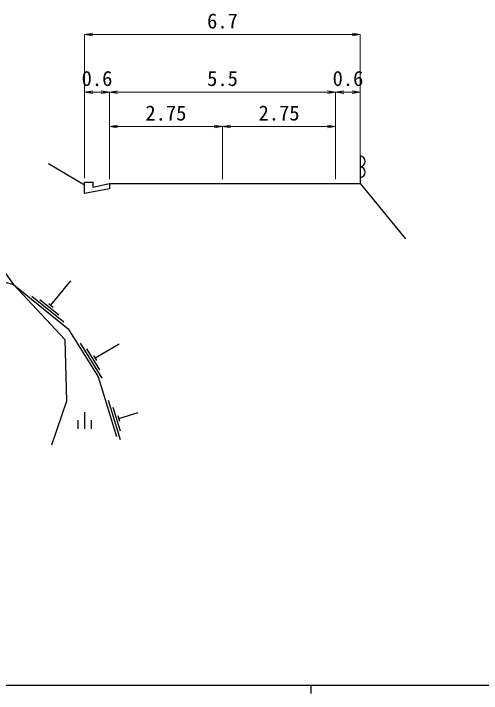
# Model space of a CAD drawing. Units: millimetres at full size, sheet at 1:1000, with parts at other scales. Extents: x 40000 to 680000, y 20000 to 380000.
# Drawn here: x 331863 to 388715, y 204000 to 286624 of the extents above; entities that cross this region are included whole.
import ezdxf
from ezdxf.enums import TextEntityAlignment as Align

# ---------------------------------------------------------------- set-up
doc = ezdxf.new("R2010")
doc.units = ezdxf.units.MM
doc.header["$LTSCALE"] = 1000
for name, color, linetype, lineweight in [('M-BGD', 7, 'Continuous', 25), ('M-STR-HTXT', 7, 'Continuous', 13), ('M-TTL-BAND', 7, 'Continuous', 25)]:
    doc.layers.add(name, color=color, linetype=linetype, lineweight=lineweight)
doc.styles.add('ＭＳ ゴシック', font='')
doc.styles.get('ＭＳ ゴシック').set_extended_font_data('MS Gothic')

# ---------------------------------------------------------------- blocks, each defined once
blk = doc.blocks.new('open_arrow')
at = {"color": 0, "linetype": 'Continuous', "lineweight": -2}
blk.add_lwpolyline([(7.5, 1.25), (0, 0), (7.5, -1.25)], dxfattribs=at)

msp = doc.modelspace()

# ---------------------------------------------------------------- linework, layer by layer
at = {"layer": 'M-BGD'}
for p, q in [((340499, 265779), (336102, 268368)), ((336400, 251182), (338805, 254148)), ((334081, 252290), (337965, 249141)), ((335046, 251893), (337377, 250004)), ((336129, 251402), (336672, 250961)), ((339938, 246578), (342581, 242334)), ((341769, 244773), (344712, 246467)), ((340721, 245888), (342307, 243341)), ((341584, 245070), (341954, 244476)), ((343337, 239637), (344814, 234860)), ((340519, 236172), (340519, 238165)), ((343919, 238771), (344805, 235904)), ((344649, 237426), (346993, 238151)), ((339719, 236172), (339719, 237217)), ((341319, 236172), (341319, 237217)), ((344545, 237760), (344752, 237092))]:
    msp.add_line(p, q, dxfattribs=at)
for points in [[(261832, 272512), (262225, 272392), (272633, 270612), (277960, 269811), (305665, 265147), (315958, 261639), (320444, 259233), (325473, 255441), (331862, 253702), (338497, 248324), (342151, 242457), (344382, 235241)], [(373999, 269321), (373999, 265994), (379509, 259238)], [(305665, 265147), (306511, 266098), (307207, 266388), (308182, 266495), (309323, 266296), (313037, 265258), (316696, 263507), (320779, 261546), (325907, 259396), (329846, 256473), (331862, 253702), (338088, 247004), (338302, 239504), (336489, 234182)], [(343499, 265994), (357249, 265994), (370999, 265994), (373999, 265994)]]:
    msp.add_lwpolyline(points, dxfattribs=at)
msp.add_lwpolyline([(340499, 266121), (341499, 266121), (341499, 265533), (343499, 265994), (343499, 265327), (340499, 264751)], close=True, dxfattribs=at)
for centre in [(373924, 268665), (373924, 267353)]:
    msp.add_arc(centre, 660, 276.5428, 83.4572, dxfattribs=at)
at = {"layer": 'M-STR-HTXT'}
for p, q in [((340499, 266621), (340499, 284078)), ((340499, 284077), (373999, 284077)), ((373999, 266621), (373999, 284078)), ((340499, 277088), (343499, 277088)), ((343499, 266494), (343499, 277089)), ((343499, 277088), (370999, 277088)), ((370999, 266494), (370999, 277089)), ((373999, 277088), (370999, 277088)), ((343499, 272888), (357249, 272888)), ((357249, 266494), (357249, 272889)), ((357249, 272888), (370999, 272888))]:
    msp.add_line(p, q, dxfattribs=at)
at = {"layer": 'M-TTL-BAND'}
for p, q in [((40000, 205000), (579000, 205000)), ((368000, 205000), (368000, 204000))]:
    msp.add_line(p, q, dxfattribs=at)

# ---------------------------------------------------------------- block references
at = {"layer": 'M-STR-HTXT', "xscale": 133, "yscale": 133}
for p in [(340499, 284077), (340499, 277088), (343499, 277088), (370999, 277088), (343499, 272888), (357249, 272888)]:
    msp.add_blockref('open_arrow', p, dxfattribs=at)
at = {"layer": 'M-STR-HTXT', "xscale": 133, "yscale": 133, "rotation": 180}
for p in [(373999, 284077), (343499, 277088), (370999, 277088), (373999, 277088), (357249, 272888), (370999, 272888)]:
    msp.add_blockref('open_arrow', p, dxfattribs=at)

# ---------------------------------------------------------------- texts
at = {"layer": 'M-STR-HTXT', "style": 'ＭＳ ゴシック'}
for s, p in [('6.7', (357249, 284264)), ('0.6', (341999, 277276)), ('5.5', (357249, 277276)), ('0.6', (372499, 277276)), ('2.75', (350374, 273076)), ('2.75', (364124, 273076))]:
    msp.add_text(s, height=1833, dxfattribs=at).set_placement(p, align=Align.BOTTOM_CENTER)

doc.saveas('drawing.dxf')
